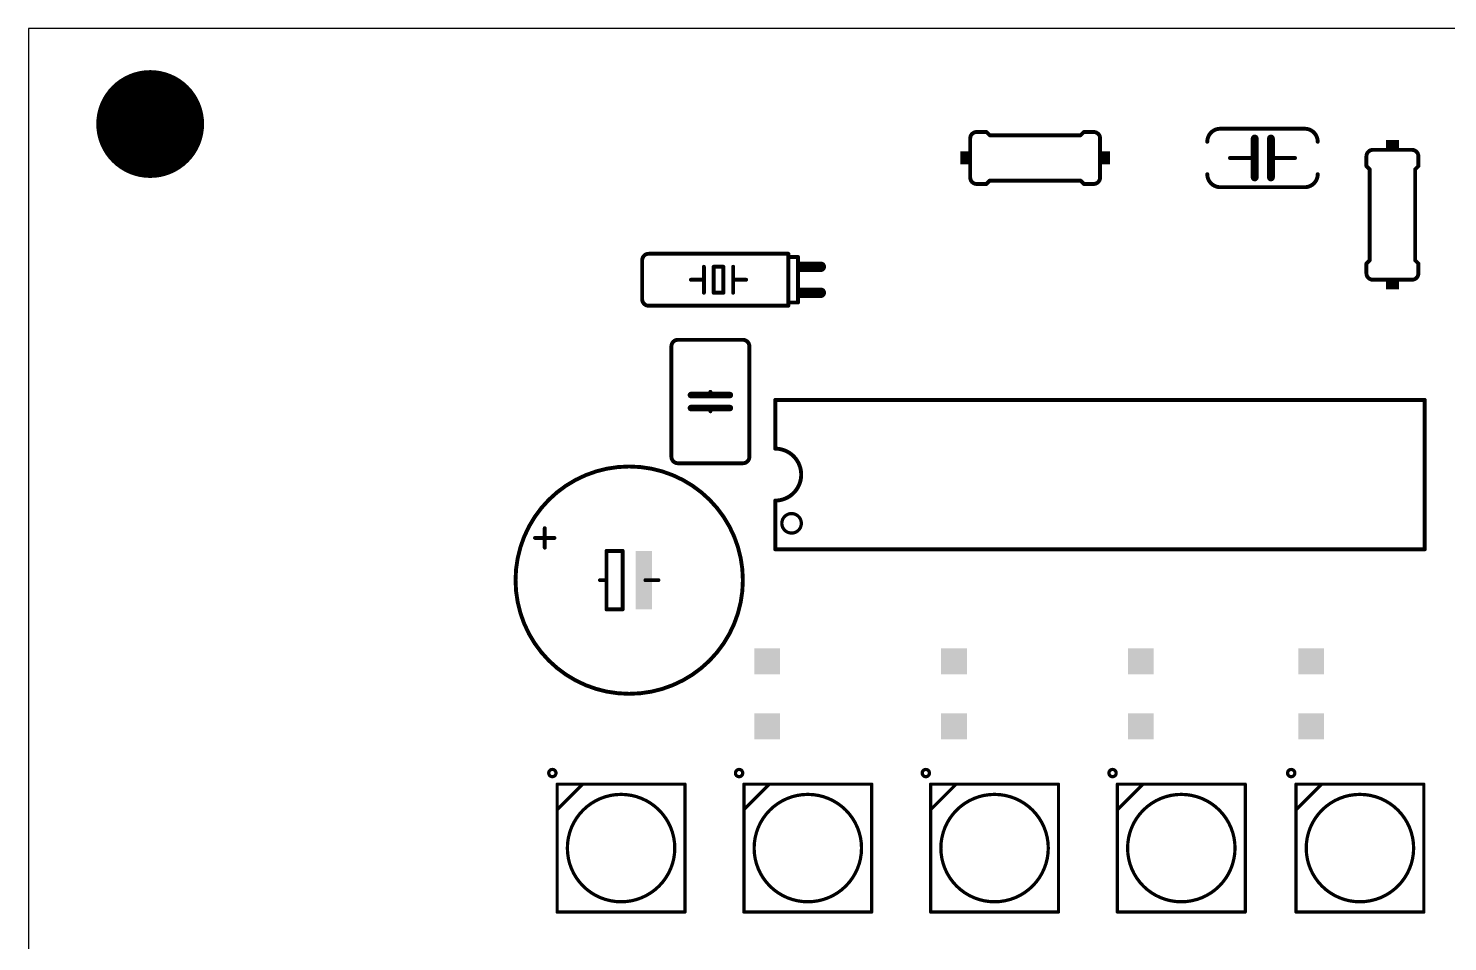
# Model space of a CAD drawing. Extents: x -7.9 to 90.2, y 6 to 77.5.
# Drawn here: x -7.9 to 47.6, y 41.7 to 77.5 of the extents above; entities that cross this region are included whole.
import ezdxf

# ---------------------------------------------------------------- set-up
doc = ezdxf.new("R2010")
doc.units = 0
for name, color, linetype in [('18', 94, 'CONTINUOUS'), ('20', 178, 'CONTINUOUS'), ('21', 251, 'CONTINUOUS'), ('22', 251, 'CONTINUOUS')]:
    doc.layers.add(name, color=color, linetype=linetype)

# ---------------------------------------------------------------- blocks, each defined once
blk = doc.blocks.new('RECT')
blk.add_solid([(-0.5, -0.5), (0.5, -0.5), (-0.5, 0.5), (0.5, 0.5)])
blk = doc.blocks.new('SQUAREV')
blk.add_solid([(-0.5, -0.5), (0.5, -0.5), (-0.5, 0.5), (0.5, 0.5)])
blk = doc.blocks.new('ROUNDV')
at = {"const_width": 0.5}
blk.add_lwpolyline([(0, -0.25, 1), (0, 0.25, 1), (0, -0.25)], format="xyb", dxfattribs=at)

msp = doc.modelspace()

# ---------------------------------------------------------------- linework, layer by layer
at = {"layer": '20'}
for p, q in [((90.15, 77.4575), (-7.9375, 77.4575)), ((-7.9375, 77.4575), (-7.9375, 6.0325))]:
    msp.add_line(p, q, dxfattribs=at)
at = {"layer": '21'}
for points, const_width in [([(29.1465, 73.406, 0.4142), (28.8925, 73.152)], 0.1524), ([(29.1465, 73.4441, 1), (29.1465, 73.3679)], 0.0762), ([(29.1465, 73.3679, 1), (29.1465, 73.4441)], 0.0762), ([(29.5544, 73.4329, 1), (29.5006, 73.3791)], 0.0762), ([(29.5275, 73.3679, 1), (29.5275, 73.4441)], 0.0762), ([(29.6545, 73.3171, 1), (29.6545, 73.2409)], 0.0762), ([(29.6276, 73.2521, 1), (29.6814, 73.3059)], 0.0762), ([(33.1836, 73.3059, 1), (33.2374, 73.2521)], 0.0762), ([(33.2105, 73.2409, 1), (33.2105, 73.3171)], 0.0762), ([(33.3375, 73.4441, 1), (33.3375, 73.3679)], 0.0762), ([(33.3644, 73.3791, 1), (33.3106, 73.4329)], 0.0762), ([(33.9725, 73.152, 0.4142), (33.7185, 73.406)], 0.1524), ([(33.7185, 73.4441, 1), (33.7185, 73.3679)], 0.0762), ([(33.7185, 73.3679, 1), (33.7185, 73.4441)], 0.0762), ([(38.6715, 73.533, 0.4142), (38.1635, 73.025)], 0.1524), ([(38.6715, 73.5711, 1), (38.6715, 73.4949)], 0.0762), ([(38.6715, 73.4949, 1), (38.6715, 73.5711)], 0.0762), ([(40.0939, 73.152, 1), (39.9415, 73.152)], 0.1524), ([(40.7289, 73.152, 1), (40.5765, 73.152)], 0.1524), ([(42.4815, 73.025, 0.4142), (41.9735, 73.533)], 0.1524), ([(41.9735, 73.5711, 1), (41.9735, 73.4949)], 0.0762), ([(41.9735, 73.4949, 1), (41.9735, 73.5711)], 0.0762), ([(28.9306, 73.152, 1), (28.8544, 73.152)], 0.0762), ([(28.8544, 73.152, 1), (28.9306, 73.152)], 0.0762), ([(34.0106, 73.152, 1), (33.9344, 73.152)], 0.0762), ([(33.9344, 73.152, 1), (34.0106, 73.152)], 0.0762), ([(38.1254, 73.025, 1), (38.2016, 73.025)], 0.0762), ([(42.4434, 73.025, 1), (42.5196, 73.025)], 0.0762), ([(44.6405, 72.7075, 0.4142), (44.3865, 72.4535)], 0.1524), ([(44.6405, 72.7456, 1), (44.6405, 72.6694)], 0.0762), ([(44.6405, 72.6694, 1), (44.6405, 72.7456)], 0.0762), ([(46.4185, 72.4535, 0.4142), (46.1645, 72.7075)], 0.1524), ([(46.1645, 72.7456, 1), (46.1645, 72.6694)], 0.0762), ([(46.1645, 72.6694, 1), (46.1645, 72.7456)], 0.0762), ([(39.0525, 72.4281, 1), (39.0525, 72.3519)], 0.0762), ([(40.0939, 72.39, 1), (39.9415, 72.39)], 0.1524), ([(39.9415, 72.39, 1), (40.0939, 72.39)], 0.1524), ([(40.0177, 72.3519, 1), (40.0177, 72.4281)], 0.0762), ([(40.7289, 72.39, 1), (40.5765, 72.39)], 0.1524), ([(40.5765, 72.39, 1), (40.7289, 72.39)], 0.1524), ([(40.6527, 72.4281, 1), (40.6527, 72.3519)], 0.0762), ([(41.5925, 72.3519, 1), (41.5925, 72.4281)], 0.0762), ([(44.4246, 72.4535, 1), (44.3484, 72.4535)], 0.0762), ([(44.3484, 72.4535, 1), (44.4246, 72.4535)], 0.0762), ([(46.4566, 72.4535, 1), (46.3804, 72.4535)], 0.0762), ([(46.3804, 72.4535, 1), (46.4566, 72.4535)], 0.0762), ([(28.8925, 71.628, 0.4142), (29.1465, 71.374)], 0.1524), ([(28.9306, 71.628, 1), (28.8544, 71.628)], 0.0762), ([(28.8544, 71.628, 1), (28.9306, 71.628)], 0.0762), ([(33.7185, 71.374, 0.4142), (33.9725, 71.628)], 0.1524), ([(34.0106, 71.628, 1), (33.9344, 71.628)], 0.0762), ([(33.9344, 71.628, 1), (34.0106, 71.628)], 0.0762), ([(38.1635, 71.755, 0.4142), (38.6715, 71.247)], 0.1524), ([(38.2016, 71.755, 1), (38.1254, 71.755)], 0.0762), ([(39.9415, 71.628, 1), (40.0939, 71.628)], 0.1524), ([(40.5765, 71.628, 1), (40.7289, 71.628)], 0.1524), ([(41.9735, 71.247, 0.4142), (42.4815, 71.755)], 0.1524), ([(42.5196, 71.755, 1), (42.4434, 71.755)], 0.0762), ([(44.3484, 72.0725, 1), (44.4246, 72.0725)], 0.0762), ([(44.4134, 72.0994, 1), (44.3596, 72.0456)], 0.0762), ([(44.5516, 71.9455, 1), (44.4754, 71.9455)], 0.0762), ([(44.4866, 71.9186, 1), (44.5404, 71.9724)], 0.0762), ([(46.3296, 71.9455, 1), (46.2534, 71.9455)], 0.0762), ([(46.2646, 71.9724, 1), (46.3184, 71.9186)], 0.0762), ([(46.3804, 72.0725, 1), (46.4566, 72.0725)], 0.0762), ([(46.4454, 72.0456, 1), (46.3916, 72.0994)], 0.0762), ([(29.1465, 71.4121, 1), (29.1465, 71.3359)], 0.0762), ([(29.1465, 71.3359, 1), (29.1465, 71.4121)], 0.0762), ([(29.5006, 71.4009, 1), (29.5544, 71.3471)], 0.0762), ([(29.5275, 71.3359, 1), (29.5275, 71.4121)], 0.0762), ([(29.6545, 71.5391, 1), (29.6545, 71.4629)], 0.0762), ([(29.6814, 71.4741, 1), (29.6276, 71.5279)], 0.0762), ([(33.2374, 71.5279, 1), (33.1836, 71.4741)], 0.0762), ([(33.2105, 71.4629, 1), (33.2105, 71.5391)], 0.0762), ([(33.3375, 71.4121, 1), (33.3375, 71.3359)], 0.0762), ([(33.3106, 71.3471, 1), (33.3644, 71.4009)], 0.0762), ([(33.7185, 71.4121, 1), (33.7185, 71.3359)], 0.0762), ([(33.7185, 71.3359, 1), (33.7185, 71.4121)], 0.0762), ([(38.6715, 71.2851, 1), (38.6715, 71.2089)], 0.0762), ([(38.6715, 71.2089, 1), (38.6715, 71.2851)], 0.0762), ([(41.9735, 71.2851, 1), (41.9735, 71.2089)], 0.0762), ([(41.9735, 71.2089, 1), (41.9735, 71.2851)], 0.0762), ([(16.3195, 68.6435, 0.4142), (16.0655, 68.3895)], 0.1524), ([(16.1036, 68.3895, 1), (16.0274, 68.3895)], 0.0762), ([(16.0274, 68.3895, 1), (16.1036, 68.3895)], 0.0762), ([(16.3195, 68.6816, 1), (16.3195, 68.6054)], 0.0762), ([(16.3195, 68.6054, 1), (16.3195, 68.6816)], 0.0762), ([(21.8186, 68.6435, 1), (21.7424, 68.6435)], 0.0762), ([(21.7805, 68.5546, 1), (21.7805, 68.4784)], 0.0762), ([(21.8186, 68.5165, 1), (21.7424, 68.5165)], 0.0762), ([(21.7424, 68.5165, 1), (21.8186, 68.5165)], 0.0762), ([(21.7805, 68.6054, 1), (21.7805, 68.6816)], 0.0762), ([(22.1996, 68.5165, 1), (22.1234, 68.5165)], 0.0762), ([(22.1615, 68.4784, 1), (22.1615, 68.5546)], 0.0762), ([(22.6695, 68.2371, 1), (22.6695, 68.0339)], 0.2032), ([(23.0505, 68.0339, 1), (23.0505, 68.2371)], 0.2032), ([(44.4246, 68.2625, 1), (44.3484, 68.2625)], 0.0762), ([(44.3596, 68.2894, 1), (44.4134, 68.2356)], 0.0762), ([(44.4754, 68.3895, 1), (44.5516, 68.3895)], 0.0762), ([(44.5404, 68.3626, 1), (44.4866, 68.4164)], 0.0762), ([(46.2534, 68.3895, 1), (46.3296, 68.3895)], 0.0762), ([(46.3184, 68.4164, 1), (46.2646, 68.3626)], 0.0762), ([(46.4566, 68.2625, 1), (46.3804, 68.2625)], 0.0762), ([(46.3916, 68.2356, 1), (46.4454, 68.2894)], 0.0762), ([(18.5166, 68.1355, 1), (18.4404, 68.1355)], 0.0762), ([(18.8595, 68.1736, 1), (18.8595, 68.0974)], 0.0762), ([(18.8976, 68.1355, 1), (18.8214, 68.1355)], 0.0762), ([(19.2786, 68.1355, 1), (19.2024, 68.1355)], 0.0762), ([(19.2405, 68.0974, 1), (19.2405, 68.1736)], 0.0762), ([(19.6596, 68.1355, 1), (19.5834, 68.1355)], 0.0762), ([(44.3865, 67.8815, 0.4142), (44.6405, 67.6275)], 0.1524), ([(44.4246, 67.8815, 1), (44.3484, 67.8815)], 0.0762), ([(44.3484, 67.8815, 1), (44.4246, 67.8815)], 0.0762), ([(46.1645, 67.6275, 0.4142), (46.4185, 67.8815)], 0.1524), ([(46.4566, 67.8815, 1), (46.3804, 67.8815)], 0.0762), ([(46.3804, 67.8815, 1), (46.4566, 67.8815)], 0.0762), ([(17.9705, 67.6656, 1), (17.9705, 67.5894)], 0.0762), ([(18.5166, 67.6275, 1), (18.4404, 67.6275)], 0.0762), ([(18.4404, 67.6275, 1), (18.5166, 67.6275)], 0.0762), ([(18.4404, 67.1195, 1), (18.5166, 67.1195)], 0.0762), ([(18.4785, 67.5894, 1), (18.4785, 67.6656)], 0.0762), ([(18.8595, 67.1576, 1), (18.8595, 67.0814)], 0.0762), ([(18.8214, 67.1195, 1), (18.8976, 67.1195)], 0.0762), ([(19.2024, 67.1195, 1), (19.2786, 67.1195)], 0.0762), ([(19.2405, 67.0814, 1), (19.2405, 67.1576)], 0.0762), ([(19.6596, 67.6275, 1), (19.5834, 67.6275)], 0.0762), ([(19.6215, 67.6656, 1), (19.6215, 67.5894)], 0.0762), ([(19.5834, 67.6275, 1), (19.6596, 67.6275)], 0.0762), ([(19.5834, 67.1195, 1), (19.6596, 67.1195)], 0.0762), ([(20.1295, 67.5894, 1), (20.1295, 67.6656)], 0.0762), ([(22.5425, 67.2211, 1), (22.5425, 67.0179)], 0.2032), ([(23.0505, 67.0179, 1), (23.0505, 67.2211)], 0.2032), ([(44.6405, 67.6656, 1), (44.6405, 67.5894)], 0.0762), ([(44.6405, 67.5894, 1), (44.6405, 67.6656)], 0.0762), ([(46.1645, 67.6656, 1), (46.1645, 67.5894)], 0.0762), ([(46.1645, 67.5894, 1), (46.1645, 67.6656)], 0.0762), ([(16.0655, 66.8655, 0.4142), (16.3195, 66.6115)], 0.1524), ([(16.1036, 66.8655, 1), (16.0274, 66.8655)], 0.0762), ([(16.0274, 66.8655, 1), (16.1036, 66.8655)], 0.0762), ([(16.3195, 66.6496, 1), (16.3195, 66.5734)], 0.0762), ([(16.3195, 66.5734, 1), (16.3195, 66.6496)], 0.0762), ([(21.7805, 66.7766, 1), (21.7805, 66.7004)], 0.0762), ([(21.8186, 66.7385, 1), (21.7424, 66.7385)], 0.0762), ([(21.7424, 66.7385, 1), (21.8186, 66.7385)], 0.0762), ([(21.7424, 66.6115, 1), (21.8186, 66.6115)], 0.0762), ([(21.7805, 66.5734, 1), (21.7805, 66.6496)], 0.0762), ([(22.1234, 66.7385, 1), (22.1996, 66.7385)], 0.0762), ([(22.1615, 66.7004, 1), (22.1615, 66.7766)], 0.0762), ([(17.4625, 65.278, 0.4142), (17.2085, 65.024)], 0.1524), ([(17.2466, 65.024, 1), (17.1704, 65.024)], 0.0762), ([(17.1704, 65.024, 1), (17.2466, 65.024)], 0.0762), ([(17.4625, 65.3161, 1), (17.4625, 65.2399)], 0.0762), ([(17.4625, 65.2399, 1), (17.4625, 65.3161)], 0.0762), ([(20.2565, 65.024, 0.4142), (20.0025, 65.278)], 0.1524), ([(20.0025, 65.3161, 1), (20.0025, 65.2399)], 0.0762), ([(20.0025, 65.2399, 1), (20.0025, 65.3161)], 0.0762), ([(20.2946, 65.024, 1), (20.2184, 65.024)], 0.0762), ([(20.2184, 65.024, 1), (20.2946, 65.024)], 0.0762), ([(18.7706, 63.246, 1), (18.6944, 63.246)], 0.0762), ([(17.9705, 63.1825, 1), (17.9705, 63.0555)], 0.127), ([(17.9705, 62.6745, 1), (17.9705, 62.5475)], 0.127), ([(18.7325, 63.1825, 1), (18.7325, 63.0555)], 0.127), ([(18.7325, 62.6745, 1), (18.7325, 62.5475)], 0.127), ([(18.6944, 63.119, 1), (18.7706, 63.119)], 0.0762), ([(18.7325, 63.0555, 1), (18.7325, 63.1825)], 0.127), ([(18.7325, 62.5475, 1), (18.7325, 62.6745)], 0.127), ([(19.4945, 63.0555, 1), (19.4945, 63.1825)], 0.127), ([(19.4945, 62.5475, 1), (19.4945, 62.6745)], 0.127), ([(21.2675, 62.9666, 1), (21.2675, 62.8904)], 0.0762), ([(21.3056, 62.9285, 1), (21.2294, 62.9285)], 0.0762), ([(46.7056, 62.9285, 1), (46.6294, 62.9285)], 0.0762), ([(46.6675, 62.8904, 1), (46.6675, 62.9666)], 0.0762), ([(18.7706, 62.611, 1), (18.6944, 62.611)], 0.0762), ([(18.6944, 62.484, 1), (18.7706, 62.484)], 0.0762), ([(21.2675, 58.9915, 1), (21.2675, 61.0235)], 0.1524), ([(21.2675, 61.0616, 1), (21.2675, 60.9854)], 0.0762), ([(21.2294, 61.0235, 1), (21.3056, 61.0235)], 0.0762), ([(17.2085, 60.706, 0.4142), (17.4625, 60.452)], 0.1524), ([(17.2466, 60.706, 1), (17.1704, 60.706)], 0.0762), ([(17.1704, 60.706, 1), (17.2466, 60.706)], 0.0762), ([(17.4625, 60.4901, 1), (17.4625, 60.4139)], 0.0762), ([(17.4625, 60.4139, 1), (17.4625, 60.4901)], 0.0762), ([(20.0025, 60.452, 0.4142), (20.2565, 60.706)], 0.1524), ([(20.0025, 60.4901, 1), (20.0025, 60.4139)], 0.0762), ([(20.0025, 60.4139, 1), (20.0025, 60.4901)], 0.0762), ([(20.2946, 60.706, 1), (20.2184, 60.706)], 0.0762), ([(20.2184, 60.706, 1), (20.2946, 60.706)], 0.0762), ([(15.5575, 51.435, 1), (15.5575, 60.325, 1), (15.5575, 51.435)], 0.1524), ([(21.3056, 58.9915, 1), (21.2294, 58.9915)], 0.0762), ([(21.2675, 59.0296, 1), (21.2675, 58.9534)], 0.0762), ([(21.9075, 57.7215, 1), (21.9075, 58.4835, 1), (21.9075, 57.7215)], 0.127), ([(12.2936, 57.912, 1), (12.2174, 57.912)], 0.0762), ([(11.8745, 57.5691, 1), (11.8745, 57.4929)], 0.0762), ([(12.2174, 57.15, 1), (12.2936, 57.15)], 0.0762), ([(12.6365, 57.4929, 1), (12.6365, 57.5691)], 0.0762), ([(14.6685, 57.0611, 1), (14.6685, 56.9849)], 0.0762), ([(14.7066, 57.023, 1), (14.6304, 57.023)], 0.0762), ([(15.3416, 57.023, 1), (15.2654, 57.023)], 0.0762), ([(15.3035, 56.9849, 1), (15.3035, 57.0611)], 0.0762), ([(21.2675, 57.1246, 1), (21.2675, 57.0484)], 0.0762), ([(21.2294, 57.0865, 1), (21.3056, 57.0865)], 0.0762), ([(46.6294, 57.0865, 1), (46.7056, 57.0865)], 0.0762), ([(46.6675, 57.0484, 1), (46.6675, 57.1246)], 0.0762), ([(14.4145, 55.9181, 1), (14.4145, 55.8419)], 0.0762), ([(14.7066, 55.88, 1), (14.6304, 55.88)], 0.0762), ([(14.6304, 55.88, 1), (14.7066, 55.88)], 0.0762), ([(14.6685, 55.8419, 1), (14.6685, 55.9181)], 0.0762), ([(16.1925, 55.9181, 1), (16.1925, 55.8419)], 0.0762), ([(16.7005, 55.8419, 1), (16.7005, 55.9181)], 0.0762), ([(14.6685, 54.7751, 1), (14.6685, 54.6989)], 0.0762), ([(14.6304, 54.737, 1), (14.7066, 54.737)], 0.0762), ([(15.2654, 54.737, 1), (15.3416, 54.737)], 0.0762), ([(15.3035, 54.6989, 1), (15.3035, 54.7751)], 0.0762)]:
    msp.add_lwpolyline(points, format="xyb", dxfattribs=dict(at, const_width=const_width))
for points, const_width in [([(29.1465, 73.406), (29.5275, 73.406)], 0.1524), ([(29.6545, 73.279), (29.5275, 73.406)], 0.1524), ([(29.6545, 73.279), (33.2105, 73.279)], 0.1524), ([(33.2105, 73.279), (33.3375, 73.406)], 0.1524), ([(33.7185, 73.406), (33.3375, 73.406)], 0.1524), ([(41.9735, 73.533), (38.6715, 73.533)], 0.1524), ([(40.0177, 73.152), (40.0177, 72.39)], 0.3048), ([(40.6527, 73.152), (40.6527, 72.39)], 0.3048), ([(28.8925, 73.152), (28.8925, 71.628)], 0.1524), ([(33.9725, 73.152), (33.9725, 71.628)], 0.1524), ([(46.1645, 72.7075), (44.6405, 72.7075)], 0.1524), ([(39.0525, 72.39), (40.0177, 72.39)], 0.1524), ([(40.0177, 72.39), (40.0177, 71.628)], 0.3048), ([(40.6527, 72.39), (40.6527, 71.628)], 0.3048), ([(41.5925, 72.39), (40.6527, 72.39)], 0.1524), ([(44.3865, 72.4535), (44.3865, 72.0725)], 0.1524), ([(44.5135, 71.9455), (44.3865, 72.0725)], 0.1524), ([(46.2915, 71.9455), (46.4185, 72.0725)], 0.1524), ([(46.4185, 72.4535), (46.4185, 72.0725)], 0.1524), ([(44.5135, 71.9455), (44.5135, 68.3895)], 0.1524), ([(46.2915, 71.9455), (46.2915, 68.3895)], 0.1524), ([(29.1465, 71.374), (29.5275, 71.374)], 0.1524), ([(29.6545, 71.501), (29.5275, 71.374)], 0.1524), ([(29.6545, 71.501), (33.2105, 71.501)], 0.1524), ([(33.2105, 71.501), (33.3375, 71.374)], 0.1524), ([(33.7185, 71.374), (33.3375, 71.374)], 0.1524), ([(41.9735, 71.247), (38.6715, 71.247)], 0.1524), ([(16.0655, 66.8655), (16.0655, 68.3895)], 0.1524), ([(21.7805, 68.6435), (16.3195, 68.6435)], 0.1524), ([(21.7805, 68.6435), (21.7805, 68.5165)], 0.1524), ([(22.1615, 68.5165), (21.7805, 68.5165)], 0.1524), ([(21.7805, 68.5165), (21.7805, 66.7385)], 0.1524), ([(22.1615, 66.7385), (22.1615, 68.5165)], 0.1524), ([(23.0505, 68.1355), (22.6695, 68.1355)], 0.4064), ([(44.5135, 68.3895), (44.3865, 68.2625)], 0.1524), ([(44.3865, 67.8815), (44.3865, 68.2625)], 0.1524), ([(46.2915, 68.3895), (46.4185, 68.2625)], 0.1524), ([(46.4185, 67.8815), (46.4185, 68.2625)], 0.1524), ([(18.4785, 67.6275), (18.4785, 68.1355)], 0.1524), ([(19.2405, 68.1355), (18.8595, 68.1355)], 0.1524), ([(18.8595, 67.1195), (18.8595, 68.1355)], 0.1524), ([(19.2405, 68.1355), (19.2405, 67.1195)], 0.1524), ([(19.6215, 67.6275), (19.6215, 68.1355)], 0.1524), ([(18.4785, 67.6275), (17.9705, 67.6275)], 0.1524), ([(18.4785, 67.1195), (18.4785, 67.6275)], 0.1524), ([(18.8595, 67.1195), (19.2405, 67.1195)], 0.1524), ([(19.6215, 67.1195), (19.6215, 67.6275)], 0.1524), ([(19.6215, 67.6275), (20.1295, 67.6275)], 0.1524), ([(23.0505, 67.1195), (22.5425, 67.1195)], 0.4064), ([(46.1645, 67.6275), (44.6405, 67.6275)], 0.1524), ([(21.7805, 66.6115), (16.3195, 66.6115)], 0.1524), ([(22.1615, 66.7385), (21.7805, 66.7385)], 0.1524), ([(21.7805, 66.6115), (21.7805, 66.7385)], 0.1524), ([(17.2085, 60.706), (17.2085, 65.024)], 0.1524), ([(17.4625, 65.278), (20.0025, 65.278)], 0.1524), ([(20.2565, 65.024), (20.2565, 60.706)], 0.1524), ([(18.7325, 63.246), (18.7325, 63.119)], 0.1524), ([(18.7325, 63.119), (17.9705, 63.119)], 0.254), ([(17.9705, 62.611), (18.7325, 62.611)], 0.254), ([(18.7325, 63.119), (19.4945, 63.119)], 0.254), ([(18.7325, 62.611), (19.4945, 62.611)], 0.254), ([(46.6675, 62.9285), (21.2675, 62.9285)], 0.1524), ([(21.2675, 62.9285), (21.2675, 61.0235)], 0.1524), ([(46.6675, 62.9285), (46.6675, 57.0865)], 0.1524), ([(18.7325, 62.611), (18.7325, 62.484)], 0.1524), ([(17.4625, 60.452), (20.0025, 60.452)], 0.1524), ([(21.2675, 57.0865), (21.2675, 58.9915)], 0.1524), ([(12.2555, 57.912), (12.2555, 57.15)], 0.1524), ([(11.8745, 57.531), (12.6365, 57.531)], 0.1524), ([(15.3035, 57.023), (14.6685, 57.023)], 0.1524), ([(14.6685, 57.023), (14.6685, 55.88)], 0.1524), ([(15.3035, 54.737), (15.3035, 57.023)], 0.1524), ([(21.2675, 57.0865), (46.6675, 57.0865)], 0.1524), ([(14.4145, 55.88), (14.6685, 55.88)], 0.1524), ([(14.6685, 55.88), (14.6685, 54.737)], 0.1524), ([(16.1925, 55.88), (16.7005, 55.88)], 0.1524), ([(14.6685, 54.737), (15.3035, 54.737)], 0.1524)]:
    msp.add_lwpolyline(points, dxfattribs=dict(at, const_width=const_width))
at = {"layer": '22'}
for points, const_width in [([(12.552, 48.1951, 1), (12.552, 48.4779, 1), (12.552, 48.1951)], 0.127), ([(19.8545, 48.1951, 1), (19.8545, 48.4779, 1), (19.8545, 48.1951)], 0.127), ([(27.157, 48.1951, 1), (27.157, 48.4779, 1), (27.157, 48.1951)], 0.127), ([(34.4595, 48.1951, 1), (34.4595, 48.4779, 1), (34.4595, 48.1951)], 0.127), ([(41.4445, 48.1951, 1), (41.4445, 48.4779, 1), (41.4445, 48.1951)], 0.127), ([(12.7718, 47.9025, 1), (12.7082, 47.9025)], 0.0635), ([(12.74, 47.9343, 1), (12.74, 47.8708)], 0.0635), ([(13.74, 47.9343, 1), (13.74, 47.8708)], 0.0635), ([(13.7625, 47.88, 1), (13.7175, 47.925)], 0.0635), ([(13.74, 47.8708, 1), (13.74, 47.9343)], 0.0635), ([(17.7718, 47.9025, 1), (17.7083, 47.9025)], 0.0635), ([(17.74, 47.8708, 1), (17.74, 47.9343)], 0.0635), ([(20.0425, 47.9343, 1), (20.0425, 47.8708)], 0.0635), ([(20.0742, 47.9025, 1), (20.0108, 47.9025)], 0.0635), ([(21.0425, 47.9343, 1), (21.0425, 47.8708)], 0.0635), ([(21.065, 47.88, 1), (21.02, 47.925)], 0.0635), ([(21.0425, 47.8708, 1), (21.0425, 47.9343)], 0.0635), ([(25.0742, 47.9025, 1), (25.0108, 47.9025)], 0.0635), ([(25.0425, 47.8708, 1), (25.0425, 47.9343)], 0.0635), ([(27.345, 47.9343, 1), (27.345, 47.8708)], 0.0635), ([(27.3768, 47.9025, 1), (27.3133, 47.9025)], 0.0635), ([(28.345, 47.9343, 1), (28.345, 47.8708)], 0.0635), ([(28.3675, 47.88, 1), (28.3225, 47.925)], 0.0635), ([(28.345, 47.8708, 1), (28.345, 47.9343)], 0.0635), ([(32.3768, 47.9025, 1), (32.3132, 47.9025)], 0.0635), ([(32.345, 47.8708, 1), (32.345, 47.9343)], 0.0635), ([(34.6793, 47.9025, 1), (34.6157, 47.9025)], 0.0635), ([(34.6475, 47.9343, 1), (34.6475, 47.8708)], 0.0635), ([(35.6475, 47.9343, 1), (35.6475, 47.8708)], 0.0635), ([(35.67, 47.88, 1), (35.625, 47.925)], 0.0635), ([(35.6475, 47.8708, 1), (35.6475, 47.9343)], 0.0635), ([(39.6793, 47.9025, 1), (39.6157, 47.9025)], 0.0635), ([(39.6475, 47.8708, 1), (39.6475, 47.9343)], 0.0635), ([(41.6325, 47.9343, 1), (41.6325, 47.8708)], 0.0635), ([(41.6643, 47.9025, 1), (41.6007, 47.9025)], 0.0635), ([(42.6325, 47.9343, 1), (42.6325, 47.8708)], 0.0635), ([(42.655, 47.88, 1), (42.61, 47.925)], 0.0635), ([(42.6325, 47.8708, 1), (42.6325, 47.9343)], 0.0635), ([(46.6643, 47.9025, 1), (46.6007, 47.9025)], 0.0635), ([(46.6325, 47.8708, 1), (46.6325, 47.9343)], 0.0635), ([(15.24, 43.3025, 1), (15.24, 47.5025, 1), (15.24, 43.3025)], 0.127), ([(22.5425, 43.3025, 1), (22.5425, 47.5025, 1), (22.5425, 43.3025)], 0.127), ([(29.845, 43.3025, 1), (29.845, 47.5025, 1), (29.845, 43.3025)], 0.127), ([(37.1475, 43.3025, 1), (37.1475, 47.5025, 1), (37.1475, 43.3025)], 0.127), ([(44.1325, 43.3025, 1), (44.1325, 47.5025, 1), (44.1325, 43.3025)], 0.127), ([(12.7718, 46.9025, 1), (12.7082, 46.9025)], 0.0635), ([(12.7175, 46.925, 1), (12.7625, 46.88)], 0.0635), ([(12.7082, 46.9025, 1), (12.7718, 46.9025)], 0.0635), ([(20.02, 46.925, 1), (20.065, 46.88)], 0.0635), ([(20.0742, 46.9025, 1), (20.0108, 46.9025)], 0.0635), ([(20.0108, 46.9025, 1), (20.0742, 46.9025)], 0.0635), ([(27.3225, 46.925, 1), (27.3675, 46.88)], 0.0635), ([(27.3768, 46.9025, 1), (27.3133, 46.9025)], 0.0635), ([(27.3133, 46.9025, 1), (27.3768, 46.9025)], 0.0635), ([(34.6793, 46.9025, 1), (34.6157, 46.9025)], 0.0635), ([(34.625, 46.925, 1), (34.67, 46.88)], 0.0635), ([(34.6157, 46.9025, 1), (34.6793, 46.9025)], 0.0635), ([(41.61, 46.925, 1), (41.655, 46.88)], 0.0635), ([(41.6643, 46.9025, 1), (41.6007, 46.9025)], 0.0635), ([(41.6007, 46.9025, 1), (41.6643, 46.9025)], 0.0635), ([(12.7082, 42.9025, 1), (12.7718, 42.9025)], 0.0635), ([(12.74, 42.9343, 1), (12.74, 42.8708)], 0.0635), ([(17.7083, 42.9025, 1), (17.7718, 42.9025)], 0.0635), ([(17.74, 42.8708, 1), (17.74, 42.9343)], 0.0635), ([(20.0425, 42.9343, 1), (20.0425, 42.8708)], 0.0635), ([(20.0108, 42.9025, 1), (20.0742, 42.9025)], 0.0635), ([(25.0108, 42.9025, 1), (25.0742, 42.9025)], 0.0635), ([(25.0425, 42.8708, 1), (25.0425, 42.9343)], 0.0635), ([(27.345, 42.9343, 1), (27.345, 42.8708)], 0.0635), ([(27.3133, 42.9025, 1), (27.3768, 42.9025)], 0.0635), ([(32.3132, 42.9025, 1), (32.3768, 42.9025)], 0.0635), ([(32.345, 42.8708, 1), (32.345, 42.9343)], 0.0635), ([(34.6157, 42.9025, 1), (34.6793, 42.9025)], 0.0635), ([(34.6475, 42.9343, 1), (34.6475, 42.8708)], 0.0635), ([(39.6157, 42.9025, 1), (39.6793, 42.9025)], 0.0635), ([(39.6475, 42.8708, 1), (39.6475, 42.9343)], 0.0635), ([(41.6325, 42.9343, 1), (41.6325, 42.8708)], 0.0635), ([(41.6007, 42.9025, 1), (41.6643, 42.9025)], 0.0635), ([(46.6007, 42.9025, 1), (46.6643, 42.9025)], 0.0635), ([(46.6325, 42.8708, 1), (46.6325, 42.9343)], 0.0635)]:
    msp.add_lwpolyline(points, format="xyb", dxfattribs=dict(at, const_width=const_width))
at = {"layer": '22', "const_width": 0.127}
for points in [[(13.74, 47.9025), (12.74, 47.9025)], [(12.74, 47.9025), (12.74, 46.9025)], [(12.74, 46.9025), (13.74, 47.9025)], [(17.74, 47.9025), (13.74, 47.9025)], [(17.74, 42.9025), (17.74, 47.9025)], [(21.0425, 47.9025), (20.0425, 47.9025)], [(20.0425, 47.9025), (20.0425, 46.9025)], [(20.0425, 46.9025), (21.0425, 47.9025)], [(25.0425, 47.9025), (21.0425, 47.9025)], [(25.0425, 42.9025), (25.0425, 47.9025)], [(28.345, 47.9025), (27.345, 47.9025)], [(27.345, 47.9025), (27.345, 46.9025)], [(27.345, 46.9025), (28.345, 47.9025)], [(32.345, 47.9025), (28.345, 47.9025)], [(32.345, 42.9025), (32.345, 47.9025)], [(35.6475, 47.9025), (34.6475, 47.9025)], [(34.6475, 47.9025), (34.6475, 46.9025)], [(34.6475, 46.9025), (35.6475, 47.9025)], [(39.6475, 47.9025), (35.6475, 47.9025)], [(39.6475, 42.9025), (39.6475, 47.9025)], [(42.6325, 47.9025), (41.6325, 47.9025)], [(41.6325, 47.9025), (41.6325, 46.9025)], [(41.6325, 46.9025), (42.6325, 47.9025)], [(46.6325, 47.9025), (42.6325, 47.9025)], [(46.6325, 42.9025), (46.6325, 47.9025)], [(12.74, 46.9025), (12.74, 42.9025)], [(20.0425, 46.9025), (20.0425, 42.9025)], [(27.345, 46.9025), (27.345, 42.9025)], [(34.6475, 46.9025), (34.6475, 42.9025)], [(41.6325, 46.9025), (41.6325, 42.9025)], [(12.74, 42.9025), (17.74, 42.9025)], [(20.0425, 42.9025), (25.0425, 42.9025)], [(27.345, 42.9025), (32.345, 42.9025)], [(34.6475, 42.9025), (39.6475, 42.9025)], [(41.6325, 42.9025), (46.6325, 42.9025)]]:
    msp.add_lwpolyline(points, dxfattribs=at)

# ---------------------------------------------------------------- block references
at = {"layer": '18'}
for name, p, xscale, yscale in [('ROUNDV', (-3.175, 73.7175), 4.216, 4.216), ('SQUAREV', (20.955, 52.705), 1.0064, 1.0064), ('SQUAREV', (28.2575, 52.705), 1.0064, 1.0064), ('SQUAREV', (35.56, 52.705), 1.0064, 1.0064), ('SQUAREV', (42.2275, 52.705), 1.0064, 1.0064), ('SQUAREV', (20.955, 50.165), 1.0064, 1.0064), ('SQUAREV', (28.2575, 50.165), 1.0064, 1.0064), ('SQUAREV', (35.56, 50.165), 1.0064, 1.0064), ('SQUAREV', (42.2275, 50.165), 1.0064, 1.0064)]:
    msp.add_blockref(name, p, dxfattribs=dict(at, xscale=xscale, yscale=yscale))
at = {"layer": '21'}
for p, xscale, yscale, rotation in [((45.4025, 72.898), 0.381, 0.508, 90), ((28.702, 72.39), 0.381, 0.508, 180), ((34.163, 72.39), 0.381, 0.508, 180), ((22.5044, 68.1355), 0.4064, 0.5842, 90), ((22.5044, 67.1195), 0.4064, 0.5842, 90), ((45.4025, 67.437), 0.381, 0.508, 90)]:
    msp.add_blockref('RECT', p, dxfattribs=dict(at, xscale=xscale, yscale=yscale, rotation=rotation))
at = {"layer": '21', "xscale": 0.635, "yscale": 2.286}
msp.add_blockref('RECT', (16.129, 55.88), dxfattribs=at)

doc.saveas('drawing.dxf')
